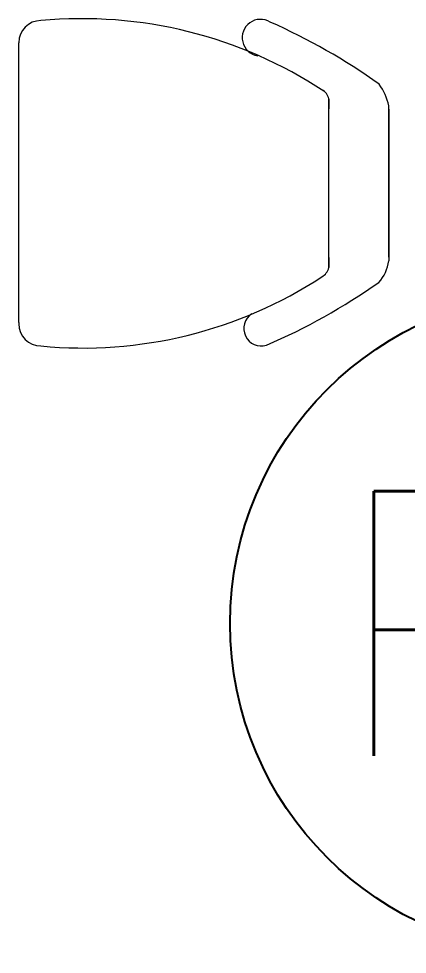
# Model space of a CAD drawing. Header units: metres. Extents: x -39 to 21688, y -24 to 9022.
# Drawn here: x 301.838 to 302.363, y 42.417 to 43.682 of the extents above; entities that cross this region are included whole.
import ezdxf
from ezdxf.enums import TextEntityAlignment as Align

# ---------------------------------------------------------------- set-up
doc = ezdxf.new("R2010")
doc.units = ezdxf.units.M
doc.header["$MEASUREMENT"] = 0
doc.linetypes.add('CONTINUA', pattern=[0])
for name, color, linetype in [('AR-CALLES', 4, 'Continuous'), ('AR-MOBILIRIO', 1, 'Continuous'), ('AR-PUERTAS', 2, 'Continuous')]:
    doc.layers.add(name, color=color, linetype=linetype)
doc.styles.add('ROMANS', font='romans.shx', dxfattribs={"width": 0.75})

# ---------------------------------------------------------------- blocks, each defined once
blk = doc.blocks.new('AR-MOB. RECEPCION')
at = {"layer": 'AR-MOBILIRIO', "linetype": 'CONTINUA', "lineweight": 5}
for p, q in [((0.2289, 1.1862, 0), (0.2288, 1.1883, 0)), ((0.2288, 1.1883, 0), (0.2288, 1.1883, 0)), ((0.2288, 1.1883, 0), (0.2288, 1.1883, 0)), ((0.2288, 0.8101, 0), (0.2288, 1.1883, 0)), ((0.2288, 0.8145, 0), (0.2288, 1.1883, 0)), ((0.6479, 0.8842, 0), (0.6479, 1.1124, 0)), ((0.6479, 1.1124, 0), (0.6479, 1.0988, 0)), ((0.7288, 0.8983, 0), (0.7288, 1.103, 0)), ((0.7288, 1.0983, 0), (0.7288, 0.8983, 0)), ((0.6479, 0.8842, 0), (0.6479, 0.8978, 0)), ((0.6479, 0.8978, 0), (0.6479, 0.8842, 0)), ((0.7288, 0.8983, 0), (0.7288, 0.8935, 0)), ((0.7288, 0.8983, 0), (0.7288, 0.8935, 0)), ((0.2288, 0.8101, 0), (0.2288, 0.8083, 0)), ((0.2288, 0.8083, 0), (0.2288, 0.8083, 0)), ((0.2288, 0.8083, 0), (0.2288, 0.8083, 0)), ((0.2288, 0.8083, 0), (0.2288, 0.8083, 0)), ((0.2288, 0.8083, 0), (0.2288, 0.8083, 0)), ((0.2288, 0.8083, 0), (0.2288, 0.8083, 0)), ((0.2288, 0.8083, 0), (0.2288, 0.8082, 0))]:
    blk.add_line(p, q, dxfattribs=at)
for centre, radius, start, end in [((0.2588, 1.1883, 0), 0.03, 89.9998, 179.9998), ((0.314, 0.6259, 0), 0.595, 56.6604, 95.3212), ((0.5555, 1.1952, 0), 0.0248, 58.2028, 260.9632), ((0.2348, 0.4615, 0), 0.8253, 54.3538, 66.1469), ((0.649, 1.0847, 0), 0.0819, 12.9591, 35.4025), ((0.629, 1.1074, 0), 0.0196, 14.7609, 61.3531), ((0.6747, 0.9008, 0), 0.0546, 317.9117, 352.2733), ((0.6284, 0.8895, 0), 0.0202, 299.492, 344.7638), ((0.3155, 1.3646, 0), 0.5891, 264.4736, 303.2308), ((0.2251, 1.5614, 0), 0.8522, 293.3966, 305.1106), ((0.5566, 0.8018, 0), 0.0236, 123.1843, 286.8586), ((0.2588, 0.8083, 0), 0.03, 179.9998, 269.9998)]:
    blk.add_arc(centre, radius, start, end, dxfattribs=at)
blk = doc.blocks.new('PS SENSOR')
at = {"ltscale": 8}
blk.add_circle((0, 0), 20.419, dxfattribs=at)
at = {"ltscale": 8, "style": 'ROMANS'}
blk.add_text('PS', height=16.335, dxfattribs=at).set_placement((0, 0), align=Align.MIDDLE)

msp = doc.modelspace()

# ---------------------------------------------------------------- block references
at = {"layer": 'AR-CALLES', "rotation": 359.9998818690886}
msp.add_blockref('AR-MOB. RECEPCION', (301.60881, 42.46106, 0), dxfattribs=at)
at = {"layer": 'AR-PUERTAS', "xscale": 0.02191086110359542, "yscale": 0.02191086110359542, "zscale": 0.02191086110359542}
msp.add_blockref('PS SENSOR', (302.57045, 42.8641), dxfattribs=at)

doc.saveas('drawing.dxf')
